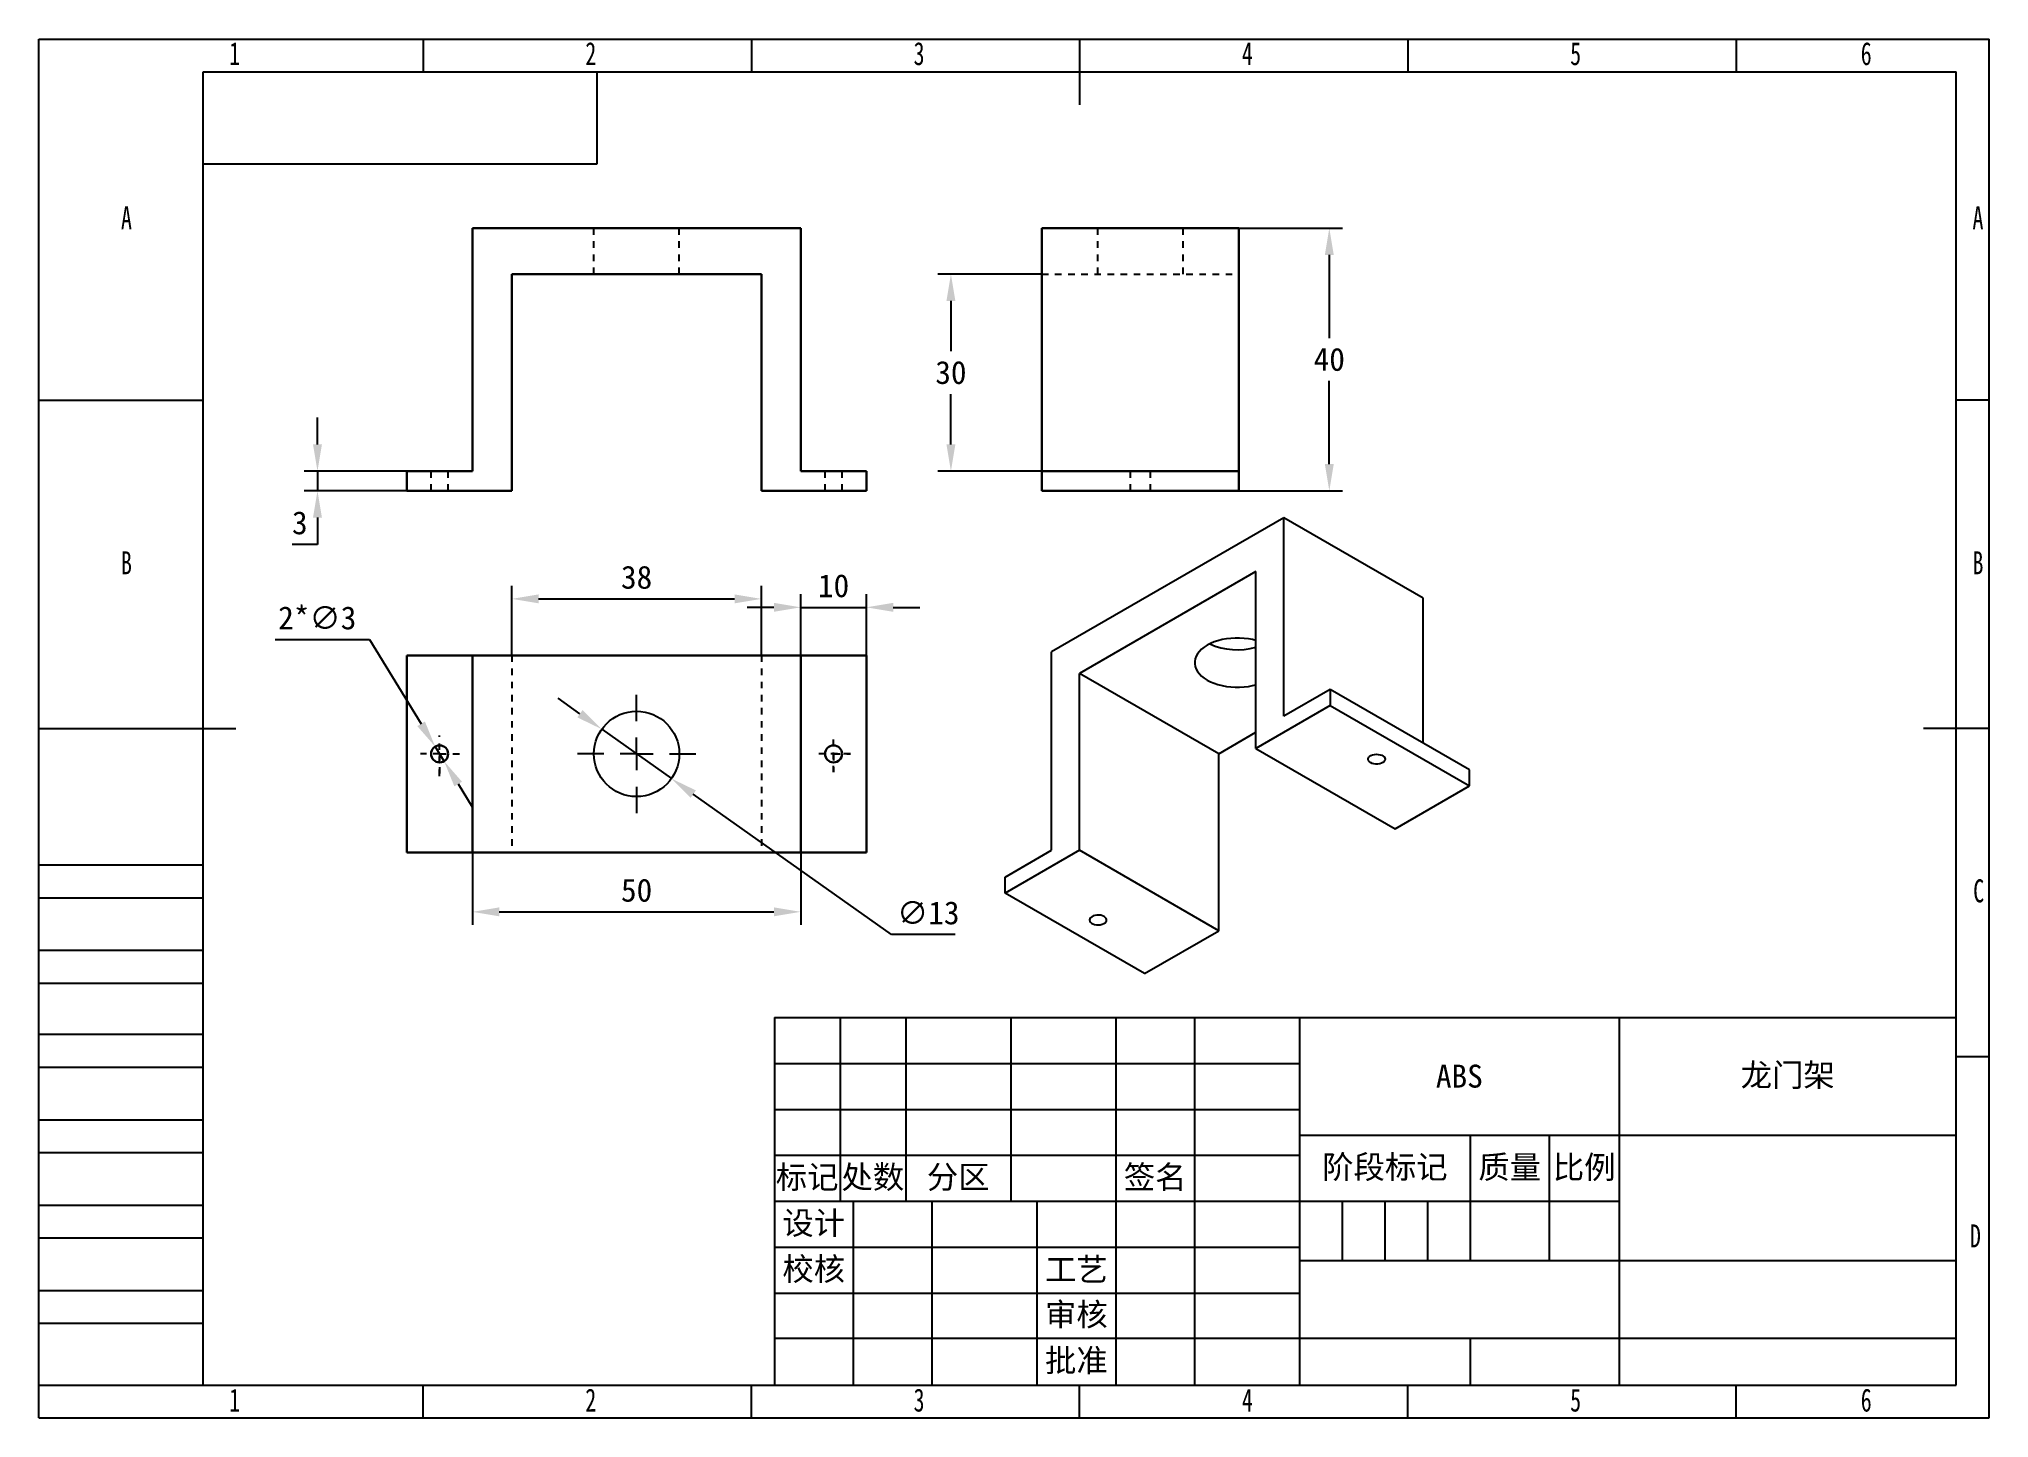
# Model space of a CAD drawing. Header units: millimetres. Extents: x 0 to 297, y 0 to 210.
import ezdxf

# ---------------------------------------------------------------- set-up
doc = ezdxf.new("R2010")
doc.units = ezdxf.units.MM
doc.header["$PDSIZE"] = -1
doc.linetypes.add('JIS_02_1.0', pattern=[2, 1, -1])
doc.layers.add('图框', color=7, linetype='Continuous')
doc.layers.add('粗实线层', color=7, linetype='Continuous', lineweight=25)
doc.styles.add('SLDTEXTSTYLE5', font='TXT', dxfattribs={"width": 0.7})
doc.dimstyles.new('ISO-25', dxfattribs={"dimtxt": 2.5, "dimasz": 2.5, "dimexe": 1.25, "dimexo": 0.625, "dimtad": 1, "dimtxsty": 'Standard', "dimcen": 2.5, "dimadec": 0, "dimazin": 0, "dimtfac": 1, "dimtmove": 0, "dimatfit": 3, "dimfxl": 1, "dimarcsym": 0})

# ---------------------------------------------------------------- blocks, each defined once
blk = doc.blocks.new('SW_CENTERMARKSYMBOL_2')
at = {"layer": '图框', "color": 0}
for p, q in [((0, 5), (0, 9)), ((-5, 0), (-9, 0)), ((0, 0), (-2.5, 0)), ((0, 0), (0, 2.5)), ((0, 0), (0, -2.5)), ((0, 0), (2.5, 0)), ((5, 0), (9, 0)), ((0, -5), (0, -9))]:
    blk.add_line(p, q, dxfattribs=at)
blk = doc.blocks.new('*D12')
at = {"color": 0, "lineweight": -2, "transparency": 16777216}
for p, q in [((72.02, 116.13), (72.02, 126.74)), ((76.1, 124.74), (105.94, 124.74)), ((110.02, 116.13), (110.02, 126.74))]:
    blk.add_line(p, q, dxfattribs=at)
at = {"color": 0, "transparency": 16777216}
for points in [[(76.1, 125.42), (76.1, 124.06), (72.02, 124.74)], [(105.94, 125.42), (105.94, 124.06), (110.02, 124.74)]]:
    blk.add_solid(points, dxfattribs=at)
at = {"layer": 'Defpoints', "color": 0, "transparency": 16777216}
for p in [(110.02, 124.74), (72.02, 116.13), (110.02, 116.13)]:
    blk.add_point(p, dxfattribs=at)
at = {"color": 0, "transparency": 16777216, "insert": (91.02, 128.01), "char_height": 3.5, "attachment_point": 5}
blk.add_mtext('38', dxfattribs=at)
blk = doc.blocks.new('*D13')
at = {"color": 0, "lineweight": -2, "transparency": 16777216}
for p, q in [((66.02, 86.13), (66.02, 75.08)), ((116.02, 86.13), (116.02, 75.08)), ((70.1, 77.08), (111.94, 77.08))]:
    blk.add_line(p, q, dxfattribs=at)
at = {"color": 0, "transparency": 16777216}
for points in [[(70.1, 77.76), (70.1, 76.4), (66.02, 77.08)], [(111.94, 77.76), (111.94, 76.4), (116.02, 77.08)]]:
    blk.add_solid(points, dxfattribs=at)
at = {"layer": 'Defpoints', "color": 0, "transparency": 16777216}
for p in [(66.02, 86.13), (116.02, 86.13), (116.02, 77.08)]:
    blk.add_point(p, dxfattribs=at)
at = {"color": 0, "transparency": 16777216, "insert": (91.02, 80.35), "char_height": 3.5, "attachment_point": 5}
blk.add_mtext('50', dxfattribs=at)
blk = doc.blocks.new('*D14')
at = {"color": 0, "lineweight": -2, "transparency": 16777216}
for p, q in [((182.74, 181.19), (198.52, 181.19)), ((196.52, 177.11), (196.52, 164.46)), ((196.52, 145.27), (196.52, 157.92)), ((182.74, 141.19), (198.52, 141.19))]:
    blk.add_line(p, q, dxfattribs=at)
at = {"color": 0, "transparency": 16777216}
for points in [[(195.84, 177.11), (197.2, 177.11), (196.52, 181.19)], [(195.84, 145.27), (197.2, 145.27), (196.52, 141.19)]]:
    blk.add_solid(points, dxfattribs=at)
at = {"layer": 'Defpoints', "color": 0, "transparency": 16777216}
for p in [(182.74, 181.19), (182.74, 141.19), (196.52, 141.19)]:
    blk.add_point(p, dxfattribs=at)
at = {"color": 0, "transparency": 16777216, "insert": (196.52, 161.19), "char_height": 3.5, "attachment_point": 5}
blk.add_mtext('40', dxfattribs=at)
blk = doc.blocks.new('*D15')
at = {"color": 0, "lineweight": -2, "transparency": 16777216}
for p, q in [((42.41, 148.27), (42.41, 152.35)), ((56.02, 144.19), (40.41, 144.19)), ((42.41, 144.19), (42.41, 141.19)), ((56.02, 141.19), (40.41, 141.19)), ((42.41, 137.11), (42.41, 133.03)), ((42.41, 133.03), (38.56, 133.03))]:
    blk.add_line(p, q, dxfattribs=at)
at = {"color": 0, "transparency": 16777216}
for points in [[(41.73, 148.27), (43.09, 148.27), (42.41, 144.19)], [(41.73, 137.11), (43.09, 137.11), (42.41, 141.19)]]:
    blk.add_solid(points, dxfattribs=at)
at = {"layer": 'Defpoints', "color": 0, "transparency": 16777216}
for p in [(56.02, 144.19), (42.41, 141.19), (56.02, 141.19)]:
    blk.add_point(p, dxfattribs=at)
at = {"color": 0, "transparency": 16777216, "insert": (39.72, 136.3), "char_height": 3.5, "attachment_point": 5}
blk.add_mtext('3', dxfattribs=at)
blk = doc.blocks.new('*D16')
at = {"color": 0, "lineweight": -2, "transparency": 16777216}
for p, q in [((152.74, 174.19), (136.89, 174.19)), ((138.89, 170.11), (138.89, 162.46)), ((138.89, 148.27), (138.89, 155.92)), ((152.74, 144.19), (136.89, 144.19))]:
    blk.add_line(p, q, dxfattribs=at)
at = {"color": 0, "transparency": 16777216}
for points in [[(138.21, 170.11), (139.57, 170.11), (138.89, 174.19)], [(138.21, 148.27), (139.57, 148.27), (138.89, 144.19)]]:
    blk.add_solid(points, dxfattribs=at)
at = {"layer": 'Defpoints', "color": 0, "transparency": 16777216}
for p in [(152.74, 174.19), (138.89, 144.19), (152.74, 144.19)]:
    blk.add_point(p, dxfattribs=at)
at = {"color": 0, "transparency": 16777216, "insert": (138.89, 159.19), "char_height": 3.5, "attachment_point": 5}
blk.add_mtext('30', dxfattribs=at)
blk = doc.blocks.new('*D17')
at = {"color": 0, "lineweight": -2, "transparency": 16777216}
for p, q in [((116.02, 116.13), (116.02, 125.45)), ((126.02, 116.13), (126.02, 125.45)), ((111.94, 123.45), (107.86, 123.45)), ((116.02, 123.45), (126.02, 123.45)), ((130.1, 123.45), (134.18, 123.45))]:
    blk.add_line(p, q, dxfattribs=at)
at = {"color": 0, "transparency": 16777216}
for points in [[(111.94, 124.13), (111.94, 122.77), (116.02, 123.45)], [(130.1, 124.13), (130.1, 122.77), (126.02, 123.45)]]:
    blk.add_solid(points, dxfattribs=at)
at = {"layer": 'Defpoints', "color": 0, "transparency": 16777216}
for p in [(126.02, 123.45), (116.02, 116.13), (126.02, 116.13)]:
    blk.add_point(p, dxfattribs=at)
at = {"color": 0, "transparency": 16777216, "insert": (121.02, 126.72), "char_height": 3.5, "attachment_point": 5}
blk.add_mtext('10', dxfattribs=at)
blk = doc.blocks.new('*D18')
at = {"color": 0, "lineweight": -2, "transparency": 16777216}
for p, q in [((82.39, 107.25), (79.06, 109.61)), ((85.72, 104.89), (96.32, 97.37)), ((129.83, 73.63), (99.65, 95.01)), ((139.52, 73.63), (129.83, 73.63))]:
    blk.add_line(p, q, dxfattribs=at)
at = {"color": 0, "transparency": 16777216}
for points in [[(82.78, 107.8), (82, 106.69), (85.72, 104.89)], [(100.05, 95.57), (99.26, 94.46), (96.32, 97.37)]]:
    blk.add_solid(points, dxfattribs=at)
at = {"layer": 'Defpoints', "color": 0, "transparency": 16777216}
for p in [(85.72, 104.89), (96.32, 97.37)]:
    blk.add_point(p, dxfattribs=at)
at = {"color": 0, "transparency": 16777216, "insert": (135.44, 76.9), "char_height": 3.5, "attachment_point": 5}
blk.add_mtext('∅13', dxfattribs=at)
blk = doc.blocks.new('*D19')
at = {"color": 0, "lineweight": -2, "transparency": 16777216}
for p, q in [((35.96, 118.55), (50.32, 118.55)), ((50.32, 118.55), (58.2, 105.71)), ((61.7, 100.02), (60.34, 102.24)), ((63.84, 96.55), (65.97, 93.07))]:
    blk.add_line(p, q, dxfattribs=at)
at = {"color": 0, "transparency": 16777216}
for points in [[(58.78, 106.07), (57.62, 105.36), (60.34, 102.24)], [(64.42, 96.9), (63.26, 96.19), (61.7, 100.02)]]:
    blk.add_solid(points, dxfattribs=at)
at = {"layer": 'Defpoints', "color": 0, "transparency": 16777216}
for p in [(60.34, 102.24), (61.7, 100.02)]:
    blk.add_point(p, dxfattribs=at)
at = {"color": 0, "transparency": 16777216, "insert": (42.38, 121.82), "char_height": 3.5, "attachment_point": 5}
blk.add_mtext('2*∅3', dxfattribs=at)

msp = doc.modelspace()

# ---------------------------------------------------------------- linework, layer by layer
at = {"color": 7, "linetype": 'Continuous', "lineweight": 30}
for p, q in [((66.02, 144.19), (66.02, 181.19)), ((116.02, 181.19), (66.02, 181.19)), ((116.02, 144.19), (116.02, 181.19)), ((182.74, 181.19), (152.74, 181.19)), ((152.74, 144.19), (152.74, 181.19)), ((182.74, 144.19), (182.74, 181.19)), ((110.02, 174.19), (72.02, 174.19)), ((72.02, 141.19), (72.02, 174.19)), ((110.02, 141.19), (110.02, 174.19)), ((56.02, 141.19), (56.02, 144.19)), ((56.02, 144.19), (66.02, 144.19)), ((126.02, 144.19), (116.02, 144.19)), ((126.02, 144.19), (126.02, 141.19)), ((182.74, 144.19), (152.74, 144.19)), ((152.74, 144.19), (152.74, 141.19)), ((182.74, 141.19), (182.74, 144.19)), ((72.02, 141.19), (56.02, 141.19)), ((126.02, 141.19), (110.02, 141.19)), ((152.74, 141.19), (182.74, 141.19)), ((56.02, 86.13), (56.02, 116.13)), ((56.02, 116.13), (66.02, 116.13)), ((66.02, 116.13), (116.02, 116.13)), ((66.02, 86.13), (66.02, 116.13)), ((116.02, 116.13), (116.02, 86.13)), ((126.02, 116.13), (116.02, 116.13)), ((126.02, 116.13), (126.02, 86.13)), ((56.02, 86.13), (66.02, 86.13)), ((116.02, 86.13), (66.02, 86.13)), ((126.02, 86.13), (116.02, 86.13))]:
    msp.add_line(p, q, dxfattribs=at)
at = {"linetype": 'JIS_02_1.0'}
for p, q in [((84.52, 174.19), (84.52, 181.19)), ((97.52, 174.19), (97.52, 181.19)), ((161.24, 181.19), (161.24, 174.19)), ((174.24, 174.19), (174.24, 181.19)), ((152.74, 174.19), (182.74, 174.19)), ((59.72, 141.19), (59.72, 144.19)), ((62.32, 141.19), (62.32, 144.19)), ((119.72, 141.19), (119.72, 144.19)), ((122.32, 141.19), (122.32, 144.19)), ((166.24, 141.19), (166.24, 144.19)), ((167.74, 144.19), (169.24, 144.19)), ((169.24, 144.19), (169.24, 141.19)), ((72.02, 116.13), (72.02, 86.13)), ((110.02, 116.13), (110.02, 86.13)), ((61.02, 101.13), (58.08, 101.13)), ((61.02, 97.74), (61.02, 103.93)), ((61.02, 101.13), (64.1, 101.13)), ((61.02, 101.13), (61.02, 97.74)), ((123.6, 101.13), (118.77, 101.13)), ((121.02, 98.34), (121.02, 103.93)), ((121.02, 101.13), (123.6, 101.13)), ((121.02, 101.13), (121.02, 98.34))]:
    msp.add_line(p, q, dxfattribs=at)
at = {"color": 7, "linetype": 'Continuous', "lineweight": 25}
for p, q in [((189.59, 137.07), (154.23, 116.66)), ((189.59, 106.86), (189.59, 137.07)), ((210.8, 124.83), (189.59, 137.07)), ((185.35, 128.91), (158.48, 113.4)), ((185.35, 101.96), (185.35, 128.91)), ((210.8, 102.78), (210.8, 124.83)), ((154.23, 86.45), (154.23, 116.66)), ((158.48, 86.45), (158.48, 113.4)), ((179.69, 101.15), (158.48, 113.4)), ((196.66, 110.94), (189.59, 106.86)), ((196.66, 110.94), (196.66, 108.49)), ((217.87, 98.7), (196.66, 110.94)), ((196.66, 108.49), (185.35, 101.96)), ((196.66, 108.49), (217.87, 96.25)), ((179.69, 101.15), (185.35, 104.42)), ((179.69, 74.2), (179.69, 101.15)), ((185.35, 101.96), (206.56, 89.72)), ((217.87, 96.25), (217.87, 98.7)), ((206.56, 89.72), (217.87, 96.25)), ((158.48, 86.45), (147.16, 79.92)), ((147.16, 82.37), (154.23, 86.45)), ((179.69, 74.2), (158.48, 86.45)), ((147.16, 79.92), (147.16, 82.37)), ((168.38, 67.67), (147.16, 79.92)), ((168.38, 67.67), (179.69, 74.2))]:
    msp.add_line(p, q, dxfattribs=at)
at = {"color": 7, "linetype": 'Continuous', "lineweight": 25, "flags": 128}
for points in [[(185.35, 118.41), (184.85, 118.53), (184.2, 118.65), (183.54, 118.73), (182.86, 118.78), (182.18, 118.78), (181.5, 118.73), (180.84, 118.65), (180.19, 118.53), (179.57, 118.37), (178.98, 118.18), (178.43, 117.94), (177.92, 117.68), (177.47, 117.39), (177.07, 117.07), (176.73, 116.73), (176.45, 116.37), (176.24, 116), (176.1, 115.62), (176.03, 115.22), (176.03, 114.83), (176.1, 114.44), (176.24, 114.06), (176.45, 113.68), (176.73, 113.32), (177.07, 112.98), (177.47, 112.67), (177.92, 112.38), (178.43, 112.11), (178.98, 111.88), (179.57, 111.69), (180.19, 111.53), (180.84, 111.4), (181.5, 111.32), (182.18, 111.28), (182.86, 111.28), (183.54, 111.32), (184.2, 111.4), (184.85, 111.53), (185.35, 111.65)], [(202.81, 99.8), (202.63, 99.93), (202.5, 100.09), (202.44, 100.26), (202.45, 100.44), (202.52, 100.61), (202.67, 100.76), (202.87, 100.89), (203.11, 100.99), (203.4, 101.05), (203.69, 101.08), (203.99, 101.06), (204.28, 101.01), (204.54, 100.92), (204.75, 100.79), (204.91, 100.65), (205, 100.48), (205.03, 100.31), (204.99, 100.13), (204.88, 99.97), (204.7, 99.83), (204.48, 99.71), (204.21, 99.63), (203.92, 99.59), (203.62, 99.58), (203.32, 99.62), (203.05, 99.69), (202.81, 99.8)], [(162.22, 76.37), (161.99, 76.48), (161.71, 76.55), (161.42, 76.58), (161.12, 76.58), (160.83, 76.53), (160.56, 76.45), (160.33, 76.34), (160.16, 76.19), (160.05, 76.03), (160.01, 75.86), (160.03, 75.68), (160.13, 75.52), (160.29, 75.37), (160.5, 75.25), (160.76, 75.16), (161.04, 75.1), (161.34, 75.09), (161.64, 75.11), (161.92, 75.18), (162.17, 75.28), (162.37, 75.41), (162.51, 75.56), (162.59, 75.73), (162.6, 75.9), (162.54, 76.07), (162.41, 76.23), (162.22, 76.37)]]:
    msp.add_lwpolyline(points, dxfattribs=at)
at = {"color": 7, "linetype": 'Continuous', "lineweight": 25}
msp.add_circle((91.02, 101.13), 6.5, dxfattribs=at)
at = {"color": 7, "linetype": 'Continuous', "lineweight": 30}
for centre in [(61.02, 101.13), (121.02, 101.13)]:
    msp.add_circle(centre, 1.3, dxfattribs=at)
at = {"color": 7, "linetype": 'Continuous', "lineweight": 25}
msp.add_arc((182.54, 127.32), 10.34, 245.8138, 285.7284, dxfattribs=at)
at = {"layer": '图框'}
for p, q in [((0, 0), (0, 210)), ((0, 210), (297, 210)), ((58.5, 210), (58.5, 205)), ((108.5, 210), (108.5, 205)), ((208.5, 210), (208.5, 205)), ((258.5, 210), (258.5, 205)), ((297, 0), (297, 210)), ((0, 155), (25, 155)), ((297, 155), (292, 155)), ((0, 84.22), (25, 84.22)), ((0, 79.22), (25, 79.22)), ((0, 71.22), (25, 71.22)), ((0, 66.22), (25, 66.22)), ((0, 58.43), (25, 58.43)), ((112, 54), (192, 54)), ((297, 55), (292, 55)), ((0, 53.43), (25, 53.43)), ((0, 45.43), (25, 45.43)), ((112, 47), (192, 47)), ((0, 40.43), (25, 40.43)), ((198.5, 33), (198.5, 24)), ((205, 33), (205, 24)), ((211.5, 33), (211.5, 24)), ((0, 32.43), (25, 32.43)), ((0, 27.43), (25, 27.43)), ((0, 19.43), (25, 19.43)), ((0, 14.43), (25, 14.43)), ((0, 5), (25, 5)), ((58.5, 0), (58.5, 5)), ((108.5, 0), (108.5, 5)), ((208.5, 0), (208.5, 5)), ((258.5, 0), (258.5, 5)), ((0, 0), (297, 0))]:
    msp.add_line(p, q, dxfattribs=at)
at = {"layer": '图框', "lineweight": 25}
for p, q in [((158.5, 210), (158.5, 200)), ((0, 105), (30, 105)), ((297, 105), (287, 105)), ((112, 61), (112, 5)), ((112, 61), (292, 61)), ((122, 61), (122, 33)), ((132, 61), (132, 33)), ((148, 61), (148, 33)), ((164, 61), (164, 5)), ((176, 61), (176, 5)), ((191.97, 61.05), (192, 5)), ((240.69, 61), (240.69, 5)), ((191.98, 43.05), (291.98, 43.05)), ((218, 43.07), (218, 24.07)), ((230, 43), (230, 24)), ((112, 40), (192, 40)), ((112, 33), (192, 33)), ((124, 33), (124, 5)), ((136, 33), (136, 5)), ((152, 33), (152, 5)), ((192.02, 33), (240.69, 33)), ((112, 26), (192, 26)), ((192, 24), (292, 24)), ((112, 19), (192, 19)), ((112, 12.17), (192, 12.17)), ((192, 12.17), (292, 12.17)), ((218, 12.17), (218, 5)), ((25, 5), (292, 5)), ((158.5, 0), (158.5, 5))]:
    msp.add_line(p, q, dxfattribs=at)
at = {"layer": '图框', "linetype": 'Continuous', "lineweight": 25}
for p, q in [((25, 5), (25, 205)), ((25, 205), (292, 205)), ((292, 5), (292, 205))]:
    msp.add_line(p, q, dxfattribs=at)
at = {"layer": '粗实线层'}
for p, q in [((85, 191), (85, 205)), ((25, 191), (85, 191))]:
    msp.add_line(p, q, dxfattribs=at)

# ---------------------------------------------------------------- block references
at = {"layer": '图框'}
msp.add_blockref('SW_CENTERMARKSYMBOL_2', (91.02, 101.13), dxfattribs=at)

# ---------------------------------------------------------------- texts
at = {"char_height": 3.5, "attachment_point": 5}
for s, width, insert in [('ABS', 48.7237, (216.33, 52.03)), ('{\\fSimSun|b0|i0|c134|p2;龙门架}', 51.288, (266.34, 52.03)), ('{\\fSimSun|b0|i0|c134|p2;标记}', 10, (117, 36.5)), ('{\\fSimSun|b0|i0|c134|p2;处数}', 10, (127, 36.5)), ('{\\fSimSun|b0|i0|c134|p2;分区}', 16, (140, 36.5)), ('{\\fSimSun|b0|i0|c134|p2;签名}', 12, (170, 36.5)), ('{\\fSimSun|b0|i0|c134|p2;阶段标记}', 26.0201, (204.99, 38.03)), ('{\\fSimSun|b0|i0|c134|p2;质量}', 12, (224, 38.03)), ('{\\fSimSun|b0|i0|c134|p2;比例}', 10.6919, (235.35, 38)), ('{\\fSimSun|b0|i0|c134|p2;设计}', 12, (118, 29.5)), ('{\\fSimSun|b0|i0|c134|p2;校核}', 12, (118, 22.5)), ('{\\fSimSun|b0|i0|c134|p2;工艺}', 12, (158, 22.5)), ('{\\fSimSun|b0|i0|c134|p2;审核}', 12, (158, 15.58)), ('{\\fSimSun|b0|i0|c134|p2;批准}', 12, (158, 8.58))]:
    msp.add_mtext_dynamic_manual_height_columns(s, width=width, gutter_width=17.5, heights=[0], dxfattribs=dict(at, insert=insert))
at = {"layer": '图框', "char_height": 3.5, "attachment_point": 2, "style": 'SLDTEXTSTYLE5'}
for s, insert in [('1', (29.79, 209.53)), ('2', (84.04, 209.53)), ('3', (134.04, 209.53)), ('4', (184.04, 209.53)), ('5', (234.04, 209.53)), ('6', (278.3, 209.53)), ('A', (13.32, 184.53)), ('A', (295.32, 184.53)), ('B', (13.32, 131.98)), ('B', (295.32, 131.98)), ('C', (295.43, 82.03)), ('D', (294.93, 29.48)), ('1', (29.79, 4.48)), ('2', (84.04, 4.48)), ('3', (134.04, 4.48)), ('4', (184.04, 4.48)), ('5', (234.04, 4.48)), ('6', (278.3, 4.48))]:
    msp.add_mtext(s, dxfattribs=dict(at, insert=insert))

# ---------------------------------------------------------------- dimensions: what is measured, and where the dimension line sits
for base, p1, p2, picture, middle in [((196.52, 141.19), (182.74, 181.19), (182.74, 141.19), '*D14', (196.52, 161.19)), ((138.89, 144.19), (152.74, 174.19), (152.74, 144.19), '*D16', (138.89, 159.19)), ((42.41, 141.19), (56.02, 144.19), (56.02, 141.19), '*D15', (39.72, 136.3))]:
    dim = msp.add_linear_dim(base=base, p1=p1, p2=p2, angle=90, dimstyle='ISO-25', override={"dimtxt": 3.5, "dimasz": 4.08, "dimexe": 2, "dimexo": 0, "dimgap": 1.524, "dimtih": 1, "dimtoh": 1, "dimdec": 0, "dimzin": 0, "dimdsep": 46, "dimadec": 2, "dimtdec": 0, "dimtzin": 0})
    dim.commit()
    dim.dimension.update_dxf_attribs({"geometry": picture, "text_midpoint": middle})
for base, p1, p2, picture, middle in [((110.02, 124.74), (72.02, 116.13), (110.02, 116.13), '*D12', (91.02, 128.01)), ((126.02, 123.45), (116.02, 116.13), (126.02, 116.13), '*D17', (121.02, 126.72)), ((116.02, 77.08), (66.02, 86.13), (116.02, 86.13), '*D13', (91.02, 80.35))]:
    dim = msp.add_linear_dim(base=base, p1=p1, p2=p2, dimstyle='ISO-25', override={"dimtxt": 3.5, "dimasz": 4.08, "dimexe": 2, "dimexo": 0, "dimgap": 1.524, "dimtih": 1, "dimtoh": 1, "dimdec": 0, "dimzin": 0, "dimdsep": 46, "dimadec": 2, "dimtdec": 0, "dimtzin": 0})
    dim.commit()
    dim.dimension.update_dxf_attribs({"geometry": picture, "text_midpoint": middle})
dim = msp.add_diameter_dim_2p(p1=(61.7, 100.02), p2=(60.34, 102.24), text='2*<>', dimstyle='ISO-25', override={"dimtxt": 3.5, "dimasz": 4.08, "dimexe": 2, "dimexo": 0, "dimgap": 1.524, "dimtih": 1, "dimtoh": 1, "dimdec": 0, "dimzin": 0, "dimdsep": 46, "dimadec": 2, "dimtdec": 0, "dimtzin": 0})
dim.commit()
dim.dimension.update_dxf_attribs({"geometry": '*D19', "text_midpoint": (42.38, 118.55), "dimtype": 163})
dim = msp.add_diameter_dim_2p(p1=(85.72, 104.89), p2=(96.32, 97.37), dimstyle='ISO-25', override={"dimtxt": 3.5, "dimasz": 4.08, "dimexe": 2, "dimexo": 0, "dimgap": 1.524, "dimtih": 1, "dimtoh": 1, "dimdec": 0, "dimzin": 0, "dimdsep": 46, "dimadec": 2, "dimtdec": 0, "dimtzin": 0})
dim.commit()
dim.dimension.update_dxf_attribs({"geometry": '*D18', "text_midpoint": (135.44, 73.63), "dimtype": 163})

doc.saveas('drawing.dxf')
